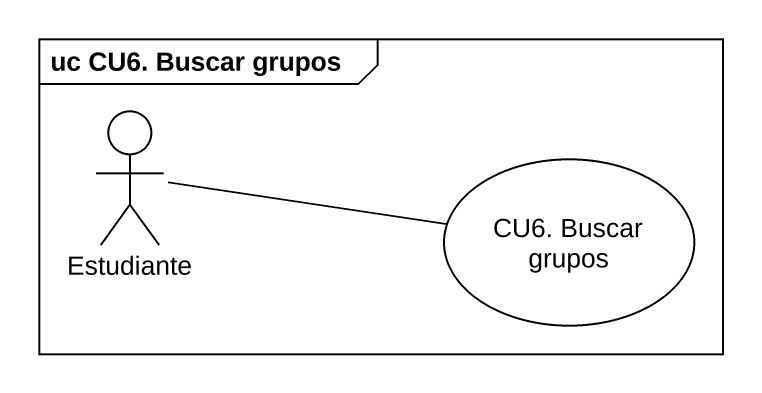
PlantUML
@startuml
mainframe uc CU6. Buscar grupos
actor Estudiante
usecase "CU6. Buscar grupos" as CU6_Buscar_grupos
Estudiante -right- CU6_Buscar_grupos
@enduml
